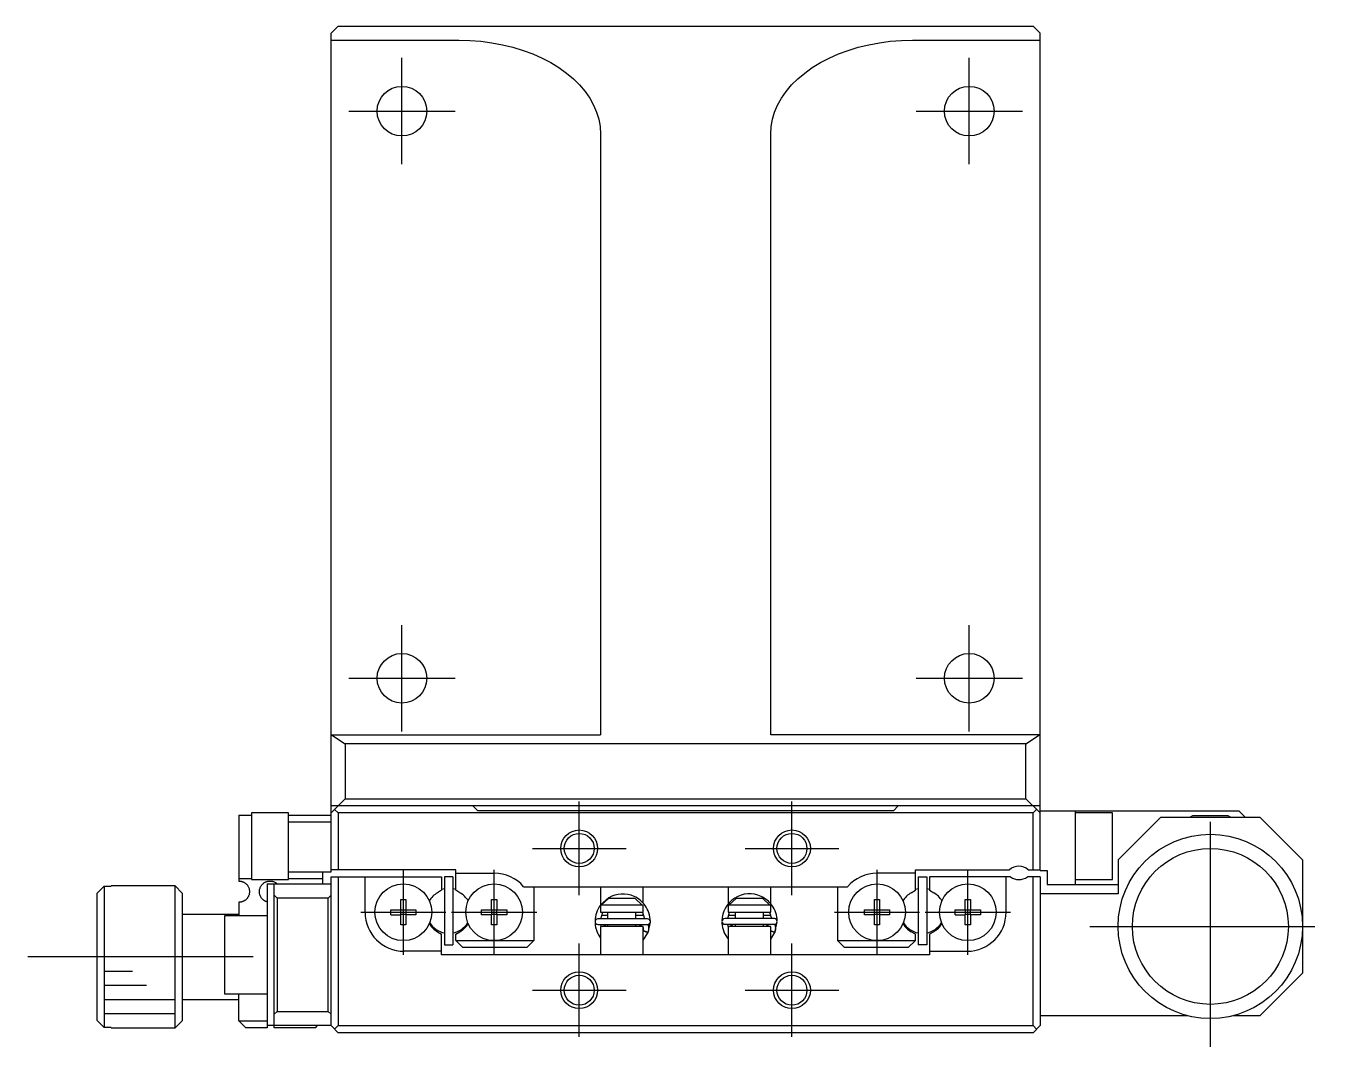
# Model space of a CAD drawing. Extents: x 0 to 425, y -8 to 321.
# Drawn here: x 102 to 194, y 249 to 321 of the extents above; entities that cross this region are included whole.
import ezdxf

# ---------------------------------------------------------------- set-up
doc = ezdxf.new("R2010")
doc.units = 0
doc.header["$LTSCALE"] = 0.5
doc.linetypes.add('CENTER', pattern=[50.8, 31.75, -6.35, 6.35, -6.35])
for name, color, linetype in [('MSM_CENTER', 1, 'CENTER'), ('MSM_CONTINUOUS', 7, 'CONTINUOUS'), ('MSM_NARROW', 5, 'CONTINUOUS')]:
    doc.layers.add(name, color=color, linetype=linetype)

msp = doc.modelspace()

# ---------------------------------------------------------------- linework, layer by layer
at = {"layer": 'MSM_CENTER'}
for p, q in [((128.5, 311.25), (128.5, 318.75)), ((168.5, 311.25), (168.5, 318.75)), ((124.75, 315), (132.25, 315)), ((164.75, 315), (172.25, 315)), ((128.5, 271.25), (128.5, 278.75)), ((168.5, 271.25), (168.5, 278.75)), ((124.75, 275), (132.25, 275)), ((164.75, 275), (172.25, 275)), ((141, 259.7), (141, 266.3)), ((156, 259.7), (156, 266.3)), ((185.5, 249.000001), (185.5, 265.999999)), ((137.7, 263), (144.3, 263)), ((152.7, 263), (159.3, 263)), ((128.6, 255.5), (128.6, 261.5)), ((135, 255.5), (135, 261.5)), ((162, 255.5), (162, 261.5)), ((168.4, 255.5), (168.4, 261.5)), ((125.6, 258.5), (131.6, 258.5)), ((132, 258.5), (138, 258.5)), ((159, 258.5), (165, 258.5)), ((165.4, 258.5), (171.4, 258.5)), ((177.000001, 257.5), (193.999999, 257.5)), ((141, 249.7), (141, 256.3)), ((156, 249.7), (156, 256.3)), ((118, 255.35), (102, 255.35)), ((137.7, 253), (144.3, 253)), ((152.7, 253), (159.3, 253))]:
    msp.add_line(p, q, dxfattribs=at)
at = {"layer": 'MSM_CONTINUOUS'}
for p, q in [((124, 321), (123.5, 320.5)), ((123.5, 261.35), (123.5, 320.5)), ((124, 321), (173, 321)), ((173.5, 320.5), (173, 321)), ((173.5, 261.45), (173.5, 320.5)), ((123.5, 320.007172), (132.5, 320.007172)), ((132.5, 320.007172), (133.284591, 319.986768)), ((133.284591, 319.986768), (134.064345, 319.925683)), ((134.064345, 319.925683), (134.834454, 319.824292)), ((134.834454, 319.824292), (135.59017, 319.683222)), ((135.59017, 319.683222), (136.326834, 319.503341)), ((136.326834, 319.503341), (137.039905, 319.28576)), ((137.039905, 319.28576), (137.724986, 319.031818)), ((159.275014, 319.031818), (159.960095, 319.28576)), ((159.960095, 319.28576), (160.673166, 319.503341)), ((160.673166, 319.503341), (161.40983, 319.683222)), ((161.40983, 319.683222), (162.165546, 319.824292)), ((162.165546, 319.824292), (162.935655, 319.925683)), ((162.935655, 319.925683), (163.715409, 319.986768)), ((163.715409, 319.986768), (164.5, 320.007172)), ((164.5, 320.007172), (173.5, 320.007172)), ((137.724986, 319.031818), (138.377853, 318.743083)), ((138.377853, 318.743083), (138.99448, 318.421333)), ((138.99448, 318.421333), (139.571068, 318.068554)), ((157.428932, 318.068554), (158.00552, 318.421333)), ((158.00552, 318.421333), (158.622147, 318.743083)), ((158.622147, 318.743083), (159.275014, 319.031818)), ((139.571068, 318.068554), (140.10406, 317.686919)), ((140.10406, 317.686919), (140.59017, 317.278782)), ((156.40983, 317.278782), (156.89594, 317.686919)), ((156.89594, 317.686919), (157.428932, 318.068554)), ((140.59017, 317.278782), (141.026402, 316.846659)), ((141.026402, 316.846659), (141.410065, 316.393214)), ((155.589935, 316.393214), (155.973598, 316.846659)), ((155.973598, 316.846659), (156.40983, 317.278782)), ((141.410065, 316.393214), (141.738795, 315.921242)), ((141.738795, 315.921242), (142.010565, 315.433655)), ((154.989435, 315.433655), (155.261205, 315.921242)), ((155.261205, 315.921242), (155.589935, 316.393214)), ((142.010565, 315.433655), (142.223699, 314.933457)), ((142.223699, 314.933457), (142.376883, 314.423733)), ((154.623117, 314.423733), (154.776301, 314.933457)), ((154.776301, 314.933457), (154.989435, 315.433655)), ((142.376883, 314.423733), (142.469173, 313.907625)), ((142.469173, 313.907625), (142.5, 313.388316)), ((154.5, 313.388316), (154.530827, 313.907625)), ((154.530827, 313.907625), (154.623117, 314.423733)), ((142.5, 313.388316), (142.5, 271)), ((154.5, 271), (154.5, 313.388316)), ((123.5, 271), (142.5, 271)), ((123.54176, 271), (124.5, 270.365755)), ((173.5, 271), (154.5, 271)), ((172.5, 270.365755), (173.45824, 271)), ((172.5, 270.365755), (124.5, 270.365755)), ((124.5, 270.365755), (124.5, 266.5)), ((172.5, 266.5), (172.5, 270.365755)), ((123.5, 265.5), (124.5, 266.5)), ((173.5, 266), (123.5, 266)), ((124.5, 266.5), (172.5, 266.5)), ((133.85, 265.65), (133.5, 266)), ((163.5, 266), (163.15, 265.65)), ((172.5, 266.5), (173.5, 265.5)), ((117, 265.35), (117.9, 265.35)), ((117, 265.35), (117, 260.7)), ((117.9, 265.5), (117.9, 260.8)), ((120.5, 265.5), (117.9, 265.5)), ((120.5, 260.8), (120.5, 265.5)), ((120.5, 265.35), (123.5, 265.35)), ((123.75, 265.75), (124, 265.5)), ((124, 265.5), (124, 261.5)), ((173, 265.5), (124, 265.5)), ((163.15, 265.65), (133.85, 265.65)), ((173, 265.5), (173.25, 265.75)), ((173, 261.5), (173, 265.5)), ((173.5, 265.65), (187.5, 265.65)), ((176, 260.45), (176, 265.65)), ((178.6, 265.5), (176, 265.5)), ((178.6, 260.8), (178.6, 265.5)), ((182, 265.2), (179, 262.2)), ((182, 265.2), (189, 265.2)), ((184.25, 265.287358), (184.075284, 265.2)), ((186.75, 265.287358), (184.25, 265.287358)), ((186.924716, 265.2), (186.75, 265.287358)), ((187.95, 265.2), (187.5, 265.65)), ((192, 262.2), (189, 265.2)), ((123.5, 264.85), (120.5, 264.85)), ((179, 262.2), (179, 259.8)), ((192, 262.2), (192, 254.2)), ((120.5, 261.35), (123.5, 261.35)), ((122.9, 261.35), (122.9, 260.5)), ((132.3, 261.5), (123.5, 261.5)), ((132.3, 260.044412), (132.3, 261.5)), ((164.7, 261.5), (171.338562, 261.5)), ((164.7, 260.044412), (164.7, 261.5)), ((172.661438, 261.5), (173.5, 261.5)), ((173.5, 261.45), (174, 261.45)), ((174, 261.45), (174, 260.45)), ((117.9, 260.85), (117, 260.85)), ((117, 260.7), (117.011811, 260.699906)), ((117.011811, 260.699906), (117.023607, 260.699627)), ((117.023607, 260.699627), (117.035345, 260.699166)), ((117.035345, 260.699166), (117.046985, 260.698527)), ((117.046985, 260.698527), (117.058952, 260.697679)), ((117.058952, 260.697679), (117.07079, 260.696651)), ((117.07079, 260.696651), (117.082472, 260.695451)), ((117.082472, 260.695451), (117.093969, 260.69409)), ((117.093969, 260.69409), (117.113372, 260.691382)), ((117.113372, 260.691382), (117.13224, 260.688249)), ((117.13224, 260.688249), (117.150562, 260.684732)), ((117.150562, 260.684732), (117.168326, 260.680866)), ((117.168326, 260.680866), (117.18552, 260.676693)), ((117.18552, 260.676693), (117.202133, 260.672248)), ((117.202133, 260.672248), (117.234359, 260.662476)), ((117.234359, 260.662476), (117.26487, 260.651753)), ((117.26487, 260.651753), (117.29381, 260.640156)), ((117.29381, 260.640156), (117.321322, 260.627761)), ((117.321322, 260.627761), (117.347549, 260.614643)), ((117.347549, 260.614643), (117.372633, 260.60088)), ((117.372633, 260.60088), (117.413196, 260.575942)), ((117.413196, 260.575942), (117.451214, 260.549138)), ((117.451214, 260.549138), (117.486859, 260.520527)), ((117.486859, 260.520527), (117.520302, 260.490172)), ((117.520302, 260.490172), (117.56275, 260.445811)), ((117.56275, 260.445811), (117.601396, 260.398151)), ((117.601396, 260.398151), (117.636149, 260.347259)), ((117.9, 260.8), (120.5, 260.8)), ((118.56163, 260.343702), (118.58923, 260.385281)), ((118.58923, 260.385281), (118.619339, 260.424693)), ((118.619339, 260.424693), (118.652879, 260.463022)), ((118.652879, 260.463022), (118.689096, 260.499124)), ((118.689096, 260.499124), (118.728079, 260.532945)), ((118.728079, 260.532945), (118.769916, 260.564433)), ((118.769916, 260.564433), (118.807571, 260.589159)), ((118.807571, 260.589159), (118.847783, 260.61217)), ((118.847783, 260.61217), (118.890896, 260.633341)), ((118.890896, 260.633341), (118.913862, 260.643289)), ((118.913862, 260.643289), (118.937859, 260.652742)), ((118.937859, 260.652742), (118.962978, 260.661621)), ((118.962978, 260.661621), (118.98931, 260.669846)), ((118.98931, 260.669846), (119.016947, 260.677337)), ((119, 260.5), (123.5, 260.5)), ((119, 260.5), (119, 250.35)), ((119.016947, 260.677337), (119.04598, 260.684015)), ((119.04598, 260.684015), (119.059192, 260.686662)), ((119.059192, 260.686662), (119.072749, 260.689122)), ((119.072749, 260.689122), (119.08663, 260.691377)), ((119.08663, 260.691377), (119.10081, 260.693408)), ((119.10081, 260.693408), (119.115266, 260.695197)), ((119.115266, 260.695197), (119.129976, 260.696724)), ((119.129976, 260.696724), (119.141128, 260.697685)), ((119.141128, 260.697685), (119.152416, 260.698488)), ((119.152416, 260.698488), (119.163808, 260.699126)), ((119.163808, 260.699126), (119.175271, 260.699592)), ((119.175271, 260.699592), (119.187235, 260.69989)), ((119.187235, 260.69989), (119.199249, 260.699998)), ((119.199249, 260.699998), (119.211264, 260.699914)), ((119.211264, 260.699914), (119.223234, 260.69964)), ((119.223234, 260.69964), (119.236746, 260.699096)), ((119.236746, 260.699096), (119.250172, 260.698312)), ((119.250172, 260.698312), (119.263467, 260.6973)), ((119.263467, 260.6973), (119.276589, 260.696072)), ((119.276589, 260.696072), (119.289493, 260.694639)), ((119.289493, 260.694639), (119.302136, 260.693013)), ((119.302136, 260.693013), (119.321874, 260.690032)), ((119.321874, 260.690032), (119.341036, 260.686622)), ((119.341036, 260.686622), (119.359617, 260.68282)), ((119.359617, 260.68282), (119.377613, 260.678667)), ((119.377613, 260.678667), (119.395021, 260.674202)), ((119.395021, 260.674202), (119.411834, 260.669462)), ((119.411834, 260.669462), (119.452882, 260.656156)), ((119.452882, 260.656156), (119.491242, 260.641332)), ((119.491242, 260.641332), (119.527174, 260.625114)), ((119.5, 250.35), (119.5, 260.5)), ((119.527174, 260.625114), (119.560941, 260.607623)), ((119.560941, 260.607623), (119.592806, 260.588981)), ((119.592806, 260.588981), (119.623029, 260.569311)), ((119.623029, 260.569311), (119.663527, 260.539639)), ((119.663527, 260.539639), (119.701376, 260.507831)), ((119.701376, 260.507831), (119.709702, 260.500186)), ((122.9, 260.85), (120.5, 260.85)), ((123.5, 250.5), (123.5, 261)), ((123.5, 261), (131.3, 261)), ((124, 261), (124, 250.5)), ((125.9, 258.5), (125.9, 261)), ((131.3, 261), (131.3, 260.044412)), ((131.5, 261), (131.5, 256.2)), ((132.1, 261), (131.5, 261)), ((132.1, 261), (132.1, 256.2)), ((132.3, 261.25), (135, 261.25)), ((164.7, 261.25), (162, 261.25)), ((164.9, 261), (164.9, 256.2)), ((164.9, 261), (165.5, 261)), ((165.5, 261), (165.5, 256.2)), ((165.7, 261), (165.7, 260.044412)), ((171.4, 261), (165.7, 261)), ((171.1, 258.5), (171.1, 261)), ((173.5, 261), (172.6, 261)), ((173, 250.5), (173, 261)), ((173.5, 261), (173.5, 250.5)), ((174, 260.45), (179, 260.45)), ((176, 260.8), (178.6, 260.8)), ((107, 259.832187), (107.5, 260.333974)), ((107, 250.867813), (107, 259.832187)), ((107.5, 260.333974), (107.5, 250.366026)), ((107.5, 260.333974), (108, 260.333974)), ((108, 260.333974), (108, 260.35)), ((112.5, 260.35), (108, 260.35)), ((112.5, 250.35), (112.5, 260.35)), ((113, 259.85), (112.5, 260.35)), ((113, 259.85), (113, 250.85)), ((117.558288, 259.449193), (117.535689, 259.425094)), ((117.579555, 259.473958), (117.558288, 259.449193)), ((117.599977, 259.499974), (117.579555, 259.473958)), ((117.619026, 259.526564), (117.599977, 259.499974)), ((117.63669, 259.553615), (117.619026, 259.526564)), ((117.636149, 260.347259), (117.660346, 260.305595)), ((117.652955, 259.581016), (117.63669, 259.553615)), ((117.672031, 259.617027), (117.652955, 259.581016)), ((117.660346, 260.305595), (117.682056, 260.261945)), ((117.688859, 259.653404), (117.672031, 259.617027)), ((117.682056, 260.261945), (117.701108, 260.21637)), ((117.703473, 259.689949), (117.688859, 259.653404)), ((117.701108, 260.21637), (117.717334, 260.168932)), ((117.718383, 259.734569), (117.703473, 259.689949)), ((117.717334, 260.168932), (117.728524, 260.12819)), ((117.730255, 259.77916), (117.718383, 259.734569)), ((117.728524, 260.12819), (117.737541, 260.086136)), ((117.739219, 259.823516), (117.730255, 259.77916)), ((117.737541, 260.086136), (117.744228, 260.042871)), ((117.745409, 259.867431), (117.739219, 259.823516)), ((117.744228, 260.042871), (117.748431, 259.998496)), ((117.748956, 259.910698), (117.745409, 259.867431)), ((117.748431, 259.998496), (117.749994, 259.953111)), ((117.749994, 259.953111), (117.748956, 259.910698)), ((118.450304, 259.928636), (118.450337, 259.972463)), ((118.452917, 259.883934), (118.450304, 259.928636)), ((118.450337, 259.972463), (118.452858, 260.015407)), ((118.452858, 260.015407), (118.457725, 260.05736)), ((118.458337, 259.838493), (118.452917, 259.883934)), ((118.457725, 260.05736), (118.464791, 260.098214)), ((118.466721, 259.792515), (118.458337, 259.838493)), ((118.464791, 260.098214), (118.477822, 260.15239)), ((118.474804, 259.758724), (118.466721, 259.792515)), ((118.484624, 259.724765), (118.474804, 259.758724)), ((118.477822, 260.15239), (118.494476, 260.204436)), ((118.49623, 259.690761), (118.484624, 259.724765)), ((118.494476, 260.204436), (118.514474, 260.254227)), ((118.50967, 259.656837), (118.49623, 259.690761)), ((118.524084, 259.625011), (118.50967, 259.656837)), ((118.514474, 260.254227), (118.536669, 260.300003)), ((118.540269, 259.593342), (118.524084, 259.625011)), ((118.536669, 260.300003), (118.56163, 260.343702)), ((118.558221, 259.561983), (118.540269, 259.593342)), ((118.577936, 259.531087), (118.558221, 259.561983)), ((118.599411, 259.500808), (118.577936, 259.531087)), ((118.62264, 259.471298), (118.599411, 259.500808)), ((118.646595, 259.4438), (118.62264, 259.471298)), ((118.672186, 259.41717), (118.646595, 259.4438)), ((119.5, 259.7), (119.7, 259.5)), ((119.7, 259.5), (119.7, 251.5)), ((123.3, 259.5), (119.7, 259.5)), ((123.3, 259.5), (123.5, 259.7)), ((123.3, 251.5), (123.3, 259.5)), ((131.3, 260.044412), (131.00625, 259.874815)), ((132.59375, 259.874815), (132.3, 260.044412)), ((137.079062, 260.3), (159.920938, 260.3)), ((137.8, 260.3), (137.8, 256.5)), ((143.076589, 259.516132), (142.499493, 258.995996)), ((142.5, 260.3), (142.5, 258.5)), ((142.554317, 259), (143.083485, 259.5)), ((143.083485, 259.5), (144.916515, 259.5)), ((144.916515, 259.5), (145.445683, 259)), ((145.5, 259.157186), (145.5, 260.3)), ((151.5, 260.3), (151.5, 259.082478)), ((151.554317, 259), (152.083485, 259.5)), ((152.083485, 259.5), (153.916515, 259.5)), ((153.916515, 259.5), (154.445683, 259)), ((154.5, 259.101625), (154.5, 260.3)), ((159.2, 260.3), (159.2, 256.5)), ((164.40625, 259.874815), (164.7, 260.044412)), ((165.7, 260.044412), (165.99375, 259.874815)), ((179, 259.8), (173.5, 259.8)), ((117.034291, 259.20079), (117, 259.2)), ((117, 259.2), (117, 258.25)), ((117.068536, 259.203148), (117.034291, 259.20079)), ((117.102603, 259.207057), (117.068536, 259.203148)), ((117.136358, 259.2125), (117.102603, 259.207057)), ((117.16773, 259.219001), (117.136358, 259.2125)), ((117.198755, 259.226823), (117.16773, 259.219001)), ((117.229329, 259.235926), (117.198755, 259.226823)), ((117.25935, 259.246269), (117.229329, 259.235926)), ((117.287808, 259.257424), (117.25935, 259.246269)), ((117.315697, 259.269686), (117.287808, 259.257424)), ((117.342937, 259.283), (117.315697, 259.269686)), ((117.369452, 259.29731), (117.342937, 259.283)), ((117.400542, 259.31592), (117.369452, 259.29731)), ((117.43051, 259.335879), (117.400542, 259.31592)), ((117.459257, 259.357064), (117.43051, 259.335879)), ((117.486684, 259.379353), (117.459257, 259.357064)), ((117.511805, 259.401776), (117.486684, 259.379353)), ((117.535689, 259.425094), (117.511805, 259.401776)), ((118.699351, 259.391564), (118.672186, 259.41717)), ((118.720195, 259.373559), (118.699351, 259.391564)), ((118.741866, 259.356192), (118.720195, 259.373559)), ((118.764323, 259.339523), (118.741866, 259.356192)), ((118.787522, 259.323612), (118.764323, 259.339523)), ((118.812219, 259.308033), (118.787522, 259.323612)), ((118.837681, 259.293329), (118.812219, 259.308033)), ((118.863842, 259.279558), (118.837681, 259.293329)), ((118.890636, 259.266777), (118.863842, 259.279558)), ((118.917217, 259.255357), (118.890636, 259.266777)), ((118.944354, 259.24492), (118.917217, 259.255357)), ((118.971973, 259.235508), (118.944354, 259.24492)), ((119, 259.227158), (118.971973, 259.235508)), ((127.713639, 258.68), (128.42, 258.68)), ((127.713639, 258.32), (127.713639, 258.68)), ((128.42, 259.386361), (128.78, 259.386361)), ((128.42, 258.68), (128.42, 259.386361)), ((128.430372, 258.669628), (128.42, 258.68)), ((128.430372, 258.669628), (128.769628, 258.669628)), ((128.430372, 258.330372), (128.430372, 258.669628)), ((128.769628, 258.669628), (128.78, 258.68)), ((128.769628, 258.669628), (128.769628, 258.330372)), ((128.78, 259.386361), (128.78, 258.68)), ((128.78, 258.68), (129.486361, 258.68)), ((129.486361, 258.68), (129.486361, 258.32)), ((134.113639, 258.68), (134.82, 258.68)), ((134.113639, 258.32), (134.113639, 258.68)), ((134.82, 259.386361), (135.18, 259.386361)), ((134.82, 258.68), (134.82, 259.386361)), ((134.830372, 258.669628), (134.82, 258.68)), ((134.830372, 258.669628), (135.169628, 258.669628)), ((134.830372, 258.330372), (134.830372, 258.669628)), ((135.169628, 258.669628), (135.18, 258.68)), ((135.169628, 258.669628), (135.169628, 258.330372)), ((135.18, 259.386361), (135.18, 258.68)), ((135.18, 258.68), (135.886361, 258.68)), ((135.886361, 258.68), (135.886361, 258.32)), ((145.5, 259), (142.5, 259)), ((145.5, 259.156374), (145.5, 259.156548)), ((145.5, 259.155993), (145.5, 259.156097)), ((145.5, 258.5), (145.5, 259)), ((151.5, 259.082017), (151.5, 259.081911)), ((151.5, 259.081383), (151.5, 259.081262)), ((154.5, 259), (151.5, 259)), ((151.5, 259), (151.5, 258.5)), ((154.5, 259.100466), (154.5, 259.100631)), ((154.5, 258.5), (154.5, 259)), ((161.113639, 258.68), (161.82, 258.68)), ((161.113639, 258.32), (161.113639, 258.68)), ((161.82, 259.386361), (162.18, 259.386361)), ((161.82, 258.68), (161.82, 259.386361)), ((161.830372, 258.669628), (161.82, 258.68)), ((161.830372, 258.669628), (162.169628, 258.669628)), ((161.830372, 258.330372), (161.830372, 258.669628)), ((162.169628, 258.669628), (162.18, 258.68)), ((162.169628, 258.669628), (162.169628, 258.330372)), ((162.18, 259.386361), (162.18, 258.68)), ((162.18, 258.68), (162.886361, 258.68)), ((162.886361, 258.68), (162.886361, 258.32)), ((167.513639, 258.68), (168.22, 258.68)), ((167.513639, 258.32), (167.513639, 258.68)), ((168.22, 259.386361), (168.58, 259.386361)), ((168.22, 258.68), (168.22, 259.386361)), ((168.230372, 258.669628), (168.22, 258.68)), ((168.230372, 258.669628), (168.569628, 258.669628)), ((168.230372, 258.330372), (168.230372, 258.669628)), ((168.569628, 258.669628), (168.58, 258.68)), ((168.569628, 258.669628), (168.569628, 258.330372)), ((168.58, 259.386361), (168.58, 258.68)), ((168.58, 258.68), (169.286361, 258.68)), ((169.286361, 258.68), (169.286361, 258.32)), ((117, 258.35), (113, 258.35)), ((116, 258.25), (116, 252.75)), ((119, 258.25), (116, 258.25)), ((127.713639, 258.32), (128.42, 258.32)), ((128.430372, 258.330372), (128.42, 258.32)), ((128.42, 257.613639), (128.42, 258.32)), ((128.78, 257.613639), (128.42, 257.613639)), ((128.769628, 258.330372), (128.430372, 258.330372)), ((128.769628, 258.330372), (128.78, 258.32)), ((128.78, 258.32), (128.78, 257.613639)), ((129.486361, 258.32), (128.78, 258.32)), ((134.82, 258.32), (134.113639, 258.32)), ((134.830372, 258.330372), (134.82, 258.32)), ((134.82, 257.613639), (134.82, 258.32)), ((135.18, 257.613639), (134.82, 257.613639)), ((135.169628, 258.330372), (134.830372, 258.330372)), ((135.169628, 258.330372), (135.18, 258.32)), ((135.18, 258.32), (135.18, 257.613639)), ((135.886361, 258.32), (135.18, 258.32)), ((142.117316, 257.815134), (142.120955, 257.714345)), ((145.816089, 258.03711), (142.316089, 258.03711)), ((142.316089, 257.63711), (145.816089, 257.63711)), ((142.5, 258.5), (145.5, 258.5)), ((142.552382, 257.49992), (142.52809, 257.637108)), ((142.528408, 258.037112), (142.663966, 258.500053)), ((142.586004, 258.3), (143, 258.3)), ((142.664381, 257.500027), (142.9177, 257.63711)), ((143, 258.5), (143, 258.03711)), ((143, 257.63711), (143, 257.5)), ((145, 258.03711), (145, 258.5)), ((145, 258.3), (145.5, 258.3)), ((145, 257.5), (145, 257.63711)), ((145.214478, 257.63711), (145.467785, 257.500045)), ((145.4679, 258.500122), (145.60407, 258.037138)), ((145.5, 258.3), (145.5, 258.426012)), ((145.847927, 257.637792), (145.847091, 257.63955)), ((145.861944, 257.606203), (145.847927, 257.637792)), ((145.857045, 257.068232), (146.014769, 257.809775)), ((145.874363, 257.573965), (145.861944, 257.606203)), ((151.059274, 257.825873), (151.062913, 257.725084)), ((154.758046, 258.04785), (151.258046, 258.04785)), ((151.258046, 257.64785), (154.758046, 257.64785)), ((151.496816, 257.49979), (151.470048, 257.647847)), ((151.470366, 258.047851), (151.600898, 258.500068)), ((151.5, 258.5), (154.5, 258.5)), ((151.524524, 258.3), (152, 258.3)), ((151.599736, 257.500039), (151.859658, 257.64785)), ((152, 258.5), (152, 258.04785)), ((152, 257.64785), (152, 257.5)), ((154, 258.04785), (154, 258.5)), ((154, 258.3), (154.5, 258.3)), ((154, 257.5), (154, 257.64785)), ((154.156435, 257.64785), (154.416361, 257.500032)), ((154.414926, 258.500011), (154.546028, 258.047877)), ((154.789885, 257.648531), (154.789049, 257.650289)), ((154.803901, 257.616942), (154.789885, 257.648531)), ((154.799002, 257.078971), (154.956727, 257.820514)), ((154.816321, 257.584704), (154.803901, 257.616942)), ((161.82, 258.32), (161.113639, 258.32)), ((161.830372, 258.330372), (161.82, 258.32)), ((161.82, 257.613639), (161.82, 258.32)), ((162.18, 257.613639), (161.82, 257.613639)), ((162.169628, 258.330372), (161.830372, 258.330372)), ((162.169628, 258.330372), (162.18, 258.32)), ((162.18, 258.32), (162.18, 257.613639)), ((162.886361, 258.32), (162.18, 258.32)), ((167.513639, 258.32), (168.22, 258.32)), ((168.230372, 258.330372), (168.22, 258.32)), ((168.22, 257.613639), (168.22, 258.32)), ((168.58, 257.613639), (168.22, 257.613639)), ((168.569628, 258.330372), (168.230372, 258.330372)), ((168.569628, 258.330372), (168.58, 258.32)), ((168.58, 258.32), (168.58, 257.613639)), ((169.286361, 258.32), (168.58, 258.32)), ((131.00625, 257.125185), (131.3, 256.955588)), ((131.3, 255.5), (131.3, 256.955588)), ((132.3, 256.955588), (132.59375, 257.125185)), ((132.3, 256.5), (132.3, 256.955588)), ((142.251177, 257.129055), (142.251546, 257.127917)), ((142.251546, 257.127917), (142.251879, 257.126895)), ((142.251879, 257.126895), (142.252301, 257.12561)), ((142.252301, 257.12561), (142.252854, 257.12394)), ((142.252854, 257.12394), (142.253392, 257.122328)), ((142.253392, 257.122328), (142.254478, 257.119113)), ((142.254478, 257.119113), (142.255098, 257.117299)), ((142.255098, 257.117299), (142.256335, 257.113731)), ((142.256335, 257.113731), (142.273273, 257.070097)), ((142.273506, 257.07392), (142.272991, 257.071429)), ((142.272991, 257.071429), (142.273723, 257.071736)), ((142.273273, 257.070097), (142.272991, 257.071429)), ((142.274209, 257.070339), (142.297811, 257.017409)), ((145.5, 257.5), (142.5, 257.5)), ((142.5, 257.5), (142.5, 255.5)), ((145.854132, 257.061433), (145.49998, 257.20128)), ((145.5, 255.5), (145.5, 257.5)), ((145.505027, 257.20913), (145.5, 257.213307)), ((145.50009, 257.432348), (145.500032, 257.250981)), ((145.500051, 256.517408), (145.858054, 257.070537)), ((145.511098, 257.204582), (145.505027, 257.20913)), ((145.518175, 257.199692), (145.511098, 257.204582)), ((145.526214, 257.194488), (145.518175, 257.199692)), ((145.535166, 257.189004), (145.526214, 257.194488)), ((145.544976, 257.183273), (145.535166, 257.189004)), ((145.555585, 257.17733), (145.544976, 257.183273)), ((145.566926, 257.171212), (145.555585, 257.17733)), ((145.578931, 257.164955), (145.566926, 257.171212)), ((145.591525, 257.158599), (145.578931, 257.164955)), ((145.604632, 257.152183), (145.591525, 257.158599)), ((145.618171, 257.145745), (145.604632, 257.152183)), ((145.632058, 257.139325), (145.618171, 257.145745)), ((145.646209, 257.132964), (145.632058, 257.139325)), ((145.660537, 257.126699), (145.646209, 257.132964)), ((145.674954, 257.120569), (145.660537, 257.126699)), ((145.689371, 257.114612), (145.674954, 257.120569)), ((145.7037, 257.108865), (145.689371, 257.114612)), ((145.717853, 257.103362), (145.7037, 257.108865)), ((145.731743, 257.098138), (145.717853, 257.103362)), ((145.745285, 257.093224), (145.731743, 257.098138)), ((145.758395, 257.088651), (145.745285, 257.093224)), ((145.770994, 257.084446), (145.758395, 257.088651)), ((145.783004, 257.080636), (145.770994, 257.084446)), ((145.794351, 257.077244), (145.783004, 257.080636)), ((145.804966, 257.074291), (145.794351, 257.077244)), ((145.814783, 257.071794), (145.804966, 257.074291)), ((145.823743, 257.06977), (145.814783, 257.071794)), ((145.83179, 257.06823), (145.823743, 257.06977)), ((145.838874, 257.067185), (145.83179, 257.06823)), ((145.844953, 257.06664), (145.838874, 257.067185)), ((145.84999, 257.066598), (145.844953, 257.06664)), ((145.853952, 257.067061), (145.84999, 257.066598)), ((145.856816, 257.068025), (145.853952, 257.067061)), ((145.858565, 257.069484), (145.856816, 257.068025)), ((145.859187, 257.071429), (145.858565, 257.069484)), ((145.858905, 257.070097), (145.871059, 257.100487)), ((145.871059, 257.100487), (145.882313, 257.133148)), ((145.885155, 257.54116), (145.874363, 257.573965)), ((145.882313, 257.133148), (145.891918, 257.16632)), ((145.894294, 257.507866), (145.885155, 257.54116)), ((145.891918, 257.16632), (145.899852, 257.199922)), ((145.901757, 257.474165), (145.894294, 257.507866)), ((145.899852, 257.199922), (145.906096, 257.233869)), ((145.907528, 257.440141), (145.901757, 257.474165)), ((145.906096, 257.233869), (145.910635, 257.26808)), ((145.911591, 257.405875), (145.907528, 257.440141)), ((145.910635, 257.26808), (145.913458, 257.30247)), ((145.913936, 257.371452), (145.911591, 257.405875)), ((145.913458, 257.30247), (145.91456, 257.336955)), ((145.91456, 257.336955), (145.913936, 257.371452)), ((151.193134, 257.139794), (151.193503, 257.138656)), ((151.193503, 257.138656), (151.193837, 257.137635)), ((151.193837, 257.137635), (151.194259, 257.136349)), ((151.194259, 257.136349), (151.194812, 257.134679)), ((151.194812, 257.134679), (151.19535, 257.133067)), ((151.19535, 257.133067), (151.196435, 257.129852)), ((151.196435, 257.129852), (151.197056, 257.128038)), ((151.197056, 257.128038), (151.198293, 257.12447)), ((151.198293, 257.12447), (151.21523, 257.080836)), ((151.215464, 257.08466), (151.214949, 257.082168)), ((151.214949, 257.082168), (151.21568, 257.082476)), ((151.21523, 257.080836), (151.214949, 257.082168)), ((151.216166, 257.081078), (151.239769, 257.028148)), ((151.499892, 257.486766), (151.496816, 257.49979)), ((154.5, 257.5), (151.5, 257.5)), ((151.5, 257.5), (151.5, 255.5)), ((154.796089, 257.072173), (154.499982, 257.176195)), ((154.5, 255.5), (154.5, 257.5)), ((154.511824, 257.180399), (154.5, 257.186725)), ((154.500034, 256.594201), (154.800011, 257.081276)), ((154.524329, 257.173938), (154.511824, 257.180399)), ((154.537435, 257.167383), (154.524329, 257.173938)), ((154.551057, 257.160777), (154.537435, 257.167383)), ((154.565106, 257.154162), (154.551057, 257.160777)), ((154.579491, 257.147582), (154.565106, 257.154162)), ((154.594119, 257.141079), (154.579491, 257.147582)), ((154.608895, 257.134695), (154.594119, 257.141079)), ((154.623723, 257.128472), (154.608895, 257.134695)), ((154.638508, 257.12245), (154.623723, 257.128472)), ((154.653153, 257.116668), (154.638508, 257.12245)), ((154.667564, 257.111163), (154.653153, 257.116668)), ((154.681646, 257.105971), (154.667564, 257.111163)), ((154.69531, 257.101126), (154.681646, 257.105971)), ((154.708465, 257.09666), (154.69531, 257.101126)), ((154.721027, 257.0926), (154.708465, 257.09666)), ((154.732915, 257.088974), (154.721027, 257.0926)), ((154.744052, 257.085806), (154.732915, 257.088974)), ((154.754364, 257.083114), (154.744052, 257.085806)), ((154.763786, 257.080918), (154.754364, 257.083114)), ((154.772256, 257.079231), (154.763786, 257.080918)), ((154.779719, 257.078064), (154.772256, 257.079231)), ((154.786128, 257.077424), (154.779719, 257.078064)), ((154.79144, 257.077317), (154.786128, 257.077424)), ((154.795621, 257.077742), (154.79144, 257.077317)), ((154.798644, 257.078697), (154.795621, 257.077742)), ((154.800489, 257.080176), (154.798644, 257.078697)), ((154.801144, 257.082168), (154.800489, 257.080176)), ((154.800863, 257.080836), (154.813017, 257.111226)), ((154.813017, 257.111226), (154.82427, 257.143887)), ((154.827113, 257.551899), (154.816321, 257.584704)), ((154.82427, 257.143887), (154.833875, 257.17706)), ((154.836251, 257.518605), (154.827113, 257.551899)), ((154.833875, 257.17706), (154.841809, 257.210661)), ((154.843715, 257.484904), (154.836251, 257.518605)), ((154.841809, 257.210661), (154.848053, 257.244608)), ((154.849485, 257.45088), (154.843715, 257.484904)), ((154.848053, 257.244608), (154.852592, 257.278819)), ((154.853548, 257.416614), (154.849485, 257.45088)), ((154.852592, 257.278819), (154.855416, 257.313209)), ((154.855894, 257.382191), (154.853548, 257.416614)), ((154.855416, 257.313209), (154.856517, 257.347695)), ((154.856517, 257.347695), (154.855894, 257.382191)), ((164.7, 256.955588), (164.40625, 257.125185)), ((164.7, 256.5), (164.7, 256.955588)), ((165.99375, 257.125185), (165.7, 256.955588)), ((165.7, 256.955588), (165.7, 255.5)), ((131.5, 256.2), (132.1, 256.2)), ((132.8, 256), (132.3, 256.5)), ((132.3, 256.5), (137.8, 256.5)), ((137.3, 256), (132.8, 256)), ((137.8, 256.5), (137.3, 256)), ((159.2, 256.5), (164.7, 256.5)), ((159.7, 256), (159.2, 256.5)), ((164.2, 256), (159.7, 256)), ((164.7, 256.5), (164.2, 256)), ((165.5, 256.2), (164.9, 256.2)), ((131.3, 255.75), (128.65, 255.75)), ((165.7, 255.5), (131.3, 255.5)), ((165.7, 255.75), (168.35, 255.75)), ((189, 251.2), (192, 254.2)), ((113, 252.35), (117, 252.35)), ((116, 252.75), (119, 252.75)), ((117, 250.85), (117, 252.75)), ((119.7, 251.5), (119.5, 251.3)), ((119.7, 251.5), (123.3, 251.5)), ((123.5, 251.3), (123.3, 251.5)), ((183.900004, 251.2), (173.5, 251.2)), ((189, 251.2), (187.099996, 251.2)), ((107.5, 250.366026), (107, 250.867813)), ((108, 250.366026), (107.5, 250.366026)), ((108, 250.35), (108, 250.366026)), ((108, 250.35), (112.5, 250.35)), ((112.5, 250.35), (113, 250.85)), ((117, 250.85), (117.5, 250.35)), ((117, 250.85), (119, 250.85)), ((119, 250.35), (117.5, 250.35)), ((123.5, 250.5), (119, 250.5)), ((122.4, 250.35), (119.5, 250.35)), ((122.4, 250.35), (122.55, 250.5)), ((124, 250), (123.5, 250.5)), ((124, 250.5), (123.75, 250.25)), ((124, 250.5), (173, 250.5)), ((173.25, 250.25), (173, 250.5)), ((173, 250), (173.5, 250.5)), ((173, 250), (124, 250))]:
    msp.add_line(p, q, dxfattribs=at)
for centre, radius in [((128.5, 315), 1.75), ((168.5, 315), 1.75), ((128.5, 275), 1.75), ((168.5, 275), 1.75), ((141, 263), 1.0565), ((156, 263), 1.0565), ((185.5, 257.5), 6.5), ((185.5, 257.5), 5.5), ((128.6, 258.5), 2), ((135, 258.5), 2), ((162, 258.5), 2), ((168.4, 258.5), 2), ((141, 253), 1.0565), ((156, 253), 1.0565)]:
    msp.add_circle(centre, radius, dxfattribs=at)
for centre, radius, start, end in [((172, 260.75), 1, 48.590378, 131.409622), ((135, 258.5), 2.75, 40.885193, 90), ((162, 258.5), 2.75, 90, 139.114807), ((172, 261.8), 1, 233.130102, 306.869898), ((131.91481, 258.385), 1.75, 134.995594, 148.113496), ((131.8, 258.5), 1.5875, 120, 135), ((131.800001, 258.6), 1.5875, 100.89309, 108.358475), ((131.800001, 258.6), 1.5875, 71.641601, 79.106984), ((131.8, 258.5), 1.5875, 45, 60), ((131.68519, 258.385), 1.75, 31.886504, 45.004406), ((144.066244, 257.837039), 1.949043, 65.39535754, 120.51504086), ((144.058066, 257.827343), 1.961267, 35.92921791, 65.29606991), ((153.008147, 257.847923), 1.948934, 65.39212257, 179.18267785), ((153.000024, 257.838081), 1.961268, 35.92925448, 65.29610648), ((165.31481, 258.385), 1.75, 134.995594, 148.113496), ((165.2, 258.5), 1.5875, 120, 135), ((165.199999, 258.6), 1.5875, 100.893016, 108.358399), ((165.199999, 258.6), 1.5875, 71.641525, 79.10691), ((165.2, 258.5), 1.5875, 45, 60), ((165.08519, 258.385), 1.75, 31.886504, 45.004406), ((144.066987, 257.83649), 1.949742, 143.508947, 179.162609), ((144.05902, 257.834965), 1.95603, 0.75807348, 35.76485228), ((153.000978, 257.845705), 1.956029, 0.75802723, 35.76480604), ((128.65, 258.5), 2.75, 180, 270), ((131.91481, 258.615), 1.75, 211.886504, 225.004406), ((131.800001, 258.6), 1.5875, 212.15934, 259.10691), ((131.800001, 258.6), 1.5875, 280.893016, 327.840577), ((131.68519, 258.615), 1.75, 314.995594, 328.113496), ((142.316089, 257.83711), 0.2, 90, 270), ((144.075324, 257.840412), 1.958431, 183.69077113, 216.43930899), ((145.816089, 257.83711), 0.2, 270, 90), ((151.258046, 257.84785), 0.2, 90, 270), ((153.015193, 257.850687), 1.956316, 183.68114225, 219.22615063), ((154.758046, 257.84785), 0.2, 270, 90), ((165.31481, 258.615), 1.75, 211.886504, 225.004406), ((165.199999, 258.6), 1.5875, 212.159423, 259.106984), ((165.199999, 258.6), 1.5875, 280.89309, 327.84066), ((165.08519, 258.615), 1.75, 314.995594, 328.113496), ((168.35, 258.5), 2.75, 270, 0), ((131.8, 258.5), 1.5875, 225, 240), ((131.8, 258.5), 1.5875, 300, 315), ((165.2, 258.5), 1.5875, 225, 240), ((165.2, 258.5), 1.5875, 300, 315)]:
    msp.add_arc(centre, radius, start, end, dxfattribs=at)
at = {"layer": 'MSM_NARROW'}
for p, q in [((107.5, 254.35), (109.5, 254.35)), ((107.5, 253.35), (110.5, 253.35)), ((107.5, 252.35), (112.5, 252.35)), ((107.5, 251.35), (112.5, 251.35))]:
    msp.add_line(p, q, dxfattribs=at)
for centre in [(141, 263), (156, 263), (141, 253), (156, 253)]:
    msp.add_circle(centre, 1.3, dxfattribs=at)

doc.saveas('drawing.dxf')
